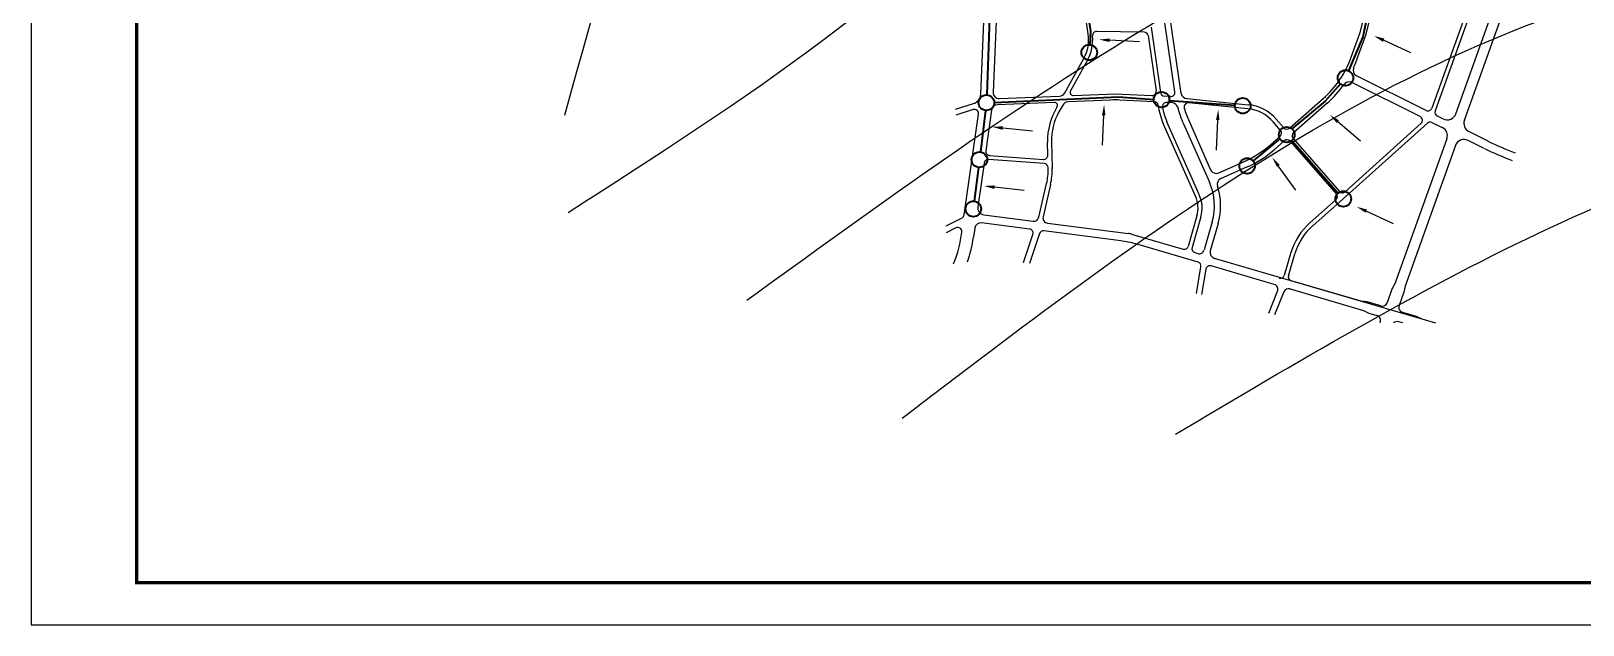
# Model space of a CAD drawing. Header units: millimetres. Extents: x 3174 to 4015, y 498 to 1092.
# Drawn here: x 3173.8 to 3541.3, y 498.1 to 638.6 of the extents above; entities that cross this region are included whole.
import ezdxf

# ---------------------------------------------------------------- set-up
doc = ezdxf.new("R2010")
doc.units = ezdxf.units.MM
doc.layers.add('dgx', color=3, linetype='Continuous')
doc.layers.add('干管', color=2, linetype='Continuous', lineweight=50)
doc.layers.add('节点', color=6, linetype='Continuous', lineweight=50)

msp = doc.modelspace()

# ---------------------------------------------------------------- linework, layer by layer
for p, q in [((3520.85, 660.39), (3506.27, 619.72)), ((3402.79, 652.44), (3401.57, 624.12)), ((3424.11, 637.92), (3421.85, 653.47)), ((3398.64, 623.64), (3399.76, 649.52)), ((3444.61, 624.24), (3441.05, 648.79)), ((3446.14, 623.85), (3442.48, 649)), ((3511.17, 619.04), (3521.29, 647.28)), ((3488.5, 638.26), (3490.45, 646.05)), ((3489.89, 637.84), (3492.07, 646.54)), ((3513.19, 617.51), (3523.57, 646.46)), ((3438.97, 639.54), (3441.21, 624.03)), ((3512.94, 641.2), (3505.47, 620.37)), ((3437.34, 638.34), (3426.11, 638.49)), ((3438.28, 637.51), (3440.17, 624.46)), ((3486.39, 632.38), (3488.5, 638.26)), ((3487.75, 631.89), (3489.89, 637.84)), ((3418.54, 623.97), (3423.03, 632.11)), ((3423.91, 631.69), (3419.9, 624.43)), ((3502.7, 618.37), (3486.51, 626.43)), ((3504.13, 619.83), (3487.63, 628.03)), ((3392.69, 620.14), (3396.92, 621.43)), ((3416.06, 621.71), (3402.59, 621.14)), ((3403.08, 622.61), (3417.33, 623.22)), ((3418.07, 621.1), (3417.17, 619.48)), ((3429.36, 622.28), (3419.28, 621.85)), ((3420.57, 623.36), (3430.48, 623.78)), ((3430.48, 623.78), (3439.16, 623.35)), ((3439.75, 621.87), (3431.58, 622.27)), ((3443.61, 623.13), (3442.12, 623.21)), ((3443.96, 621.66), (3442.71, 621.72)), ((3447.43, 622.62), (3461.97, 621.18)), ((3461.87, 620.22), (3447.88, 621.6)), ((3471.76, 615.65), (3479.75, 622.64)), ((3480.71, 621.55), (3472.71, 614.55)), ((3396.89, 620.01), (3392.75, 618.71)), ((3394.75, 595.13), (3398.14, 618.95)), ((3401.21, 619.89), (3399.84, 610.26)), ((3468.62, 617.76), (3470.39, 615.74)), ((3506.75, 618.52), (3508.15, 617.83)), ((3449.52, 599.51), (3441.85, 616.76)), ((3450.41, 599.9), (3442.73, 617.15)), ((3446.65, 616.68), (3452.8, 602.85)), ((3447.98, 617.27), (3453.08, 605.8)), ((3467.17, 611.63), (3469.57, 613.73)), ((3469.66, 615.1), (3467.89, 617.13)), ((3484.5, 598.89), (3504.42, 616.84)), ((3484.95, 600.6), (3502.92, 616.79)), ((3505.5, 616.98), (3507.95, 615.76)), ((3518.83, 612.52), (3514.26, 614.83)), ((3414.54, 609.22), (3414.46, 612.34)), ((3415.43, 612.37), (3415.58, 606.07)), ((3468.12, 610.53), (3470.53, 612.64)), ((3471.9, 612.55), (3482.86, 600.02)), ((3472.62, 613.19), (3483.57, 600.68)), ((3509.03, 613.08), (3496.74, 578.79)), ((3511.04, 611.51), (3499.12, 578.27)), ((3517.9, 610.81), (3514.06, 612.73)), ((3399.43, 607.38), (3397.96, 597.03)), ((3413.71, 607.25), (3400.46, 608.21)), ((3400.73, 609.16), (3413.5, 608.23)), ((3455, 605.06), (3461.24, 607.84)), ((3455.5, 603.7), (3461.83, 606.52)), ((3414.61, 606.04), (3414.61, 606.3)), ((3412.39, 594.54), (3414.25, 602.53)), ((3415.19, 602.31), (3413.41, 594.66)), ((3482.77, 598.66), (3476.63, 593.29)), ((3477.27, 592.56), (3484.5, 598.89)), ((3390.49, 592.51), (3394.23, 594.4)), ((3392.76, 592.03), (3390.49, 590.88)), ((3397.24, 591.99), (3396.93, 589.83)), ((3410.19, 591.77), (3398.86, 593.23)), ((3399.42, 595.11), (3411.06, 593.61)), ((3414.44, 593.18), (3433.63, 590.71)), ((3449.84, 594.89), (3447.77, 587.66)), ((3450.77, 594.62), (3448.7, 587.38)), ((3453.46, 593.45), (3451.56, 586.81)), ((3454.85, 593.05), (3453.01, 586.62)), ((3408.78, 583.86), (3410.99, 590.51)), ((3412.58, 590.68), (3410.22, 583.6)), ((3431.81, 589), (3413.62, 591.33)), ((3434.37, 590.56), (3446.57, 587)), ((3450.11, 583.95), (3435.36, 588.26)), ((3449.36, 586.19), (3450.06, 585.98)), ((3503.17, 570.48), (3454, 584.83)), ((3472.11, 586.2), (3470.54, 580.81)), ((3471.52, 580.72), (3473.04, 585.93)), ((3449.72, 576.5), (3450.79, 582.86)), ((3451.97, 582.28), (3450.96, 576.28)), ((3468.16, 578.68), (3453.2, 583.05)), ((3466.84, 571.89), (3468.94, 577.07)), ((3471.89, 577.59), (3489.27, 572.52)), ((3488.71, 574.7), (3472.18, 579.52)), ((3496.03, 577.52), (3494.88, 574.33)), ((3496.74, 578.79), (3496.03, 577.52)), ((3499.12, 578.27), (3498.87, 576.85)), ((3470.43, 576.88), (3468.24, 571.47)), ((3490.15, 574.53), (3488.71, 574.7)), ((3493.4, 573.58), (3490.15, 574.53)), ((3498.87, 576.85), (3497.72, 573.66)), ((3489.27, 572.52), (3490.59, 571.88)), ((3490.59, 571.88), (3492.45, 571.34)), ((3493.25, 569.77), (3493.17, 569.55)), ((3498.58, 569.55), (3497.57, 569.84)), ((3498.52, 572.09), (3501.78, 571.14)), ((3501.78, 571.14), (3503.08, 570.5)), ((3503.08, 570.5), (3506.35, 569.55))]:
    msp.add_line(p, q)
msp.add_lwpolyline([(3173.76, 498.13), (4014.76, 498.13), (4014.76, 1092.13), (3173.76, 1092.13)], close=True)
at = {"const_width": 0.8}
msp.add_lwpolyline([(3198.76, 508.13), (4004.76, 508.13), (4004.76, 1082.13), (3198.76, 1082.13)], close=True, dxfattribs=at)
for centre, radius, start, end in [((3415.01, 636.6), 9.2, 331.1321, 8.2648), ((3415.01, 636.6), 10.16, 331.1321, 4.7667), ((3426.1, 637.53), 0.968, 89.2002, 184.7667), ((3437.32, 637.37), 0.968, 8.2147, 89.2002), ((3464.29, 640.31), 23.47, 311.1968, 340.276), ((3488.28, 629.33), 1.45, 155.4156, 243.5578), ((3464.29, 640.31), 24.93, 335.4156, 340.276), ((3464.29, 640.31), 24.93, 311.1968, 324.8691), ((3485.86, 625.13), 1.45, 63.5578, 144.8691), ((3396.22, 623.74), 2.42, 286.8548, 357.5232), ((3402.65, 619.69), 1.45, 92.4388, 171.8943), ((3403.02, 624.06), 1.45, 177.5232, 272.4388), ((3416.09, 620.98), 0.726, 328.2191, 92.4388), ((3417.27, 624.67), 1.45, 272.4388, 331.1321), ((3419.34, 620.4), 1.45, 92.4388, 151.1321), ((3420.54, 624.08), 0.726, 151.1321, 272.4388), ((3430.39, 598.1), 24.2, 87.1857, 92.4388), ((3439.21, 624.32), 0.968, 267.1857, 8.2147), ((3439.71, 620.9), 0.968, 7.0399, 87.1857), ((3442.16, 624.17), 0.968, 188.2147, 267.1857), ((3442.66, 620.76), 0.968, 87.1857, 189.2595), ((3443.66, 624.1), 0.968, 267.1857, 8.2648), ((3443.89, 620.21), 1.45, 14.4764, 87.1857), ((3447.57, 624.06), 1.45, 188.2648, 264.3754), ((3447.78, 620.64), 0.968, 84.3754, 195.9092), ((3460.97, 611.07), 10.16, 41.1968, 84.3754), ((3397.18, 619.09), 0.968, 351.9051, 107.481), ((3429.46, 612.7), 15, 148.2191, 181.3568), ((3429.46, 612.7), 14.04, 151.1321, 181.3568), ((3455.56, 622.86), 15, 187.0399, 203.9767), ((3455.56, 622.86), 14.04, 189.2595, 203.9767), ((3469.43, 626.8), 24.93, 194.4764, 203.9767), ((3469.43, 626.8), 23.47, 195.9092, 203.9767), ((3460.97, 611.07), 9.2, 41.1968, 84.3754), ((3502.27, 617.51), 0.968, 312.029, 63.5578), ((3504.56, 620.69), 0.968, 243.5578, 340.276), ((3507.18, 619.39), 0.968, 160.276, 243.5578), ((3509.12, 619.78), 2.18, 243.5578, 340.276), ((3515.24, 616.77), 2.18, 160.276, 243.1514), ((3468.94, 614.46), 0.968, 311.1968, 41.1968), ((3471.12, 616.37), 0.968, 221.1968, 311.1968), ((3473.35, 613.83), 0.968, 131.1968, 221.1968), ((3505.06, 616.12), 0.968, 63.5578, 132.029), ((3506.98, 613.81), 2.18, 340.276, 63.5578), ((3400.8, 610.13), 0.968, 171.8943, 265.8401), ((3451.71, 629.29), 23.47, 293.9767, 311.1968), ((3451.71, 629.29), 24.93, 293.9767, 311.1968), ((3471.17, 611.91), 0.968, 41.1968, 131.1968), ((3513.09, 610.78), 2.18, 63.5578, 160.276), ((3552.57, 682.79), 79.89, 244.2824, 249.4505), ((3552.57, 682.79), 77.95, 244.2824, 249.4311), ((3400.39, 607.24), 0.968, 85.8401, 171.8943), ((3413.57, 609.2), 0.968, 265.8401, 1.3568), ((3413.64, 606.28), 0.968, 1.3568, 85.8401), ((3400.58, 605.71), 14.04, 346.886, 1.3568), ((3400.58, 605.71), 15, 346.886, 1.3568), ((3440.2, 597.24), 13.79, 344.0148, 23.9767), ((3454.41, 606.39), 1.45, 203.9767, 293.9767), ((3456.09, 602.37), 1.45, 113.9767, 197.8784), ((3443.33, 596.75), 6.78, 344.0148, 23.9767), ((3443.33, 596.75), 7.74, 344.0148, 23.9767), ((3440.2, 597.24), 15.25, 344.0148, 17.8784), ((3482.13, 599.39), 0.968, 311.1968, 41.1968), ((3484.3, 601.31), 0.968, 221.1968, 312.029), ((3399.63, 596.79), 1.69, 171.8943, 262.68), ((3399.63, 596.79), 1.69, 171.8943, 262.68), ((3393.2, 591.17), 0.968, 353.6005, 116.8734), ((3393.79, 595.27), 0.968, 296.8734, 351.9051), ((3398.68, 591.79), 1.45, 82.68, 171.8943), ((3410.07, 590.81), 0.968, 341.5995, 82.68), ((3411.21, 594.81), 1.21, 262.68, 346.886), ((3414.59, 594.38), 1.21, 166.886, 262.68), ((3486.52, 582), 15, 131.1968, 163.7268), ((3486.52, 582), 14.04, 131.1968, 163.7268), ((3366.74, 594.13), 27.59, 337.4898, 353.6005), ((3366.74, 594.13), 30.49, 340.6353, 351.8943), ((3413.49, 590.37), 0.968, 82.68, 161.5995), ((3428.85, 565.95), 23.23, 73.7268, 82.6801), ((3433.02, 585.91), 4.84, 73.7268, 82.68), ((3446.84, 587.93), 0.968, 253.7268, 344.0148), ((3449.63, 587.11), 0.968, 164.0148, 253.7268), ((3450.39, 587.14), 1.21, 253.7268, 344.0148), ((3454.41, 586.22), 1.45, 164.0148, 253.7268), ((3449.84, 583.02), 0.968, 350.3842, 73.7268), ((3452.93, 582.12), 0.968, 73.7268, 170.3842), ((3469.61, 581.08), 0.968, 253.7268, 343.7268), ((3472.45, 580.45), 0.968, 163.7268, 253.7268), ((3467.82, 577.52), 1.21, 337.9477, 73.7268), ((3471.55, 576.43), 1.21, 73.7268, 157.9477), ((3493.74, 574.74), 1.21, 253.7268, 340.276), ((3498.86, 573.25), 1.21, 160.276, 253.7268), ((3492.11, 570.18), 1.21, 340.276, 73.7268), ((3497.23, 568.68), 1.21, 73.7268, 134.3087)]:
    msp.add_arc(centre, radius, start, end)
at = {"layer": 'dgx', "color": 1, "lineweight": 50}
msp.add_line((3505.06, 618.25), (3505.06, 618.25), dxfattribs=at)
at = {"layer": 'dgx'}
for points in [[(3300.19, 618.71), (3370.04, 751.16), (3483.55, 778.12), (3570.07, 824.92), (3741.53, 902.64), (3757.4, 920.09)], [(3300.99, 595.71), (3416.88, 686.92), (3472.44, 740.85), (3569.28, 747.19), (3684.38, 800.33), (3803.44, 864.57)], [(3343.23, 574.94), (3528.55, 682.74), (3646.6, 716.98), (3769.73, 793.08), (3823.04, 833.66)], [(3380.04, 547.03), (3553.94, 648.5), (3740.53, 682.74), (3825.58, 748.69), (3838.27, 770.25)], [(3444.77, 543.23), (3619.94, 619.33), (3795.11, 629.47), (3870.01, 678.93), (3877.62, 694.15)]]:
    msp.add_spline(points, degree=3, dxfattribs=at)
at = {"layer": '干管', "color": 2, "linetype": 'ByBlock', "lineweight": 40}
for p, q in [((3422.49, 653.07), (3424.65, 638.54)), ((3424.65, 638.54), (3424.46, 635.36)), ((3401.84, 621.73), (3431.24, 623.02)), ((3431.24, 623.02), (3439.64, 622.42)), ((3443.3, 622.16), (3458.87, 621.05))]:
    msp.add_line(p, q, dxfattribs=at)
at = {"layer": '干管', "color": 5, "linetype": 'ByBlock', "lineweight": 40}
for p, q in [((3491.41, 648.02), (3489.15, 637.26)), ((3489.15, 637.26), (3485.73, 629.2)), ((3480.24, 622.01), (3472.33, 615.47)), ((3469.54, 613.15), (3463.15, 607.87))]:
    msp.add_line(p, q, dxfattribs=at)
at = {"layer": '干管', "color": 1, "linetype": 'ByBlock', "lineweight": -3}
for p, q in [((3436.24, 636.02), (3429.17, 636.43)), ((3500.49, 633.46), (3494.06, 636.42)), ((3427.49, 611.6), (3427.77, 618.68)), ((3454.5, 610.46), (3454.78, 617.54)), ((3410.9, 614.9), (3403.86, 615.66)), ((3488.59, 612.55), (3483.21, 617.16)), ((3473.27, 600.98), (3469.12, 606.72)), ((3408.92, 600.86), (3401.89, 601.67)), ((3496.39, 593.03), (3489.95, 596))]:
    msp.add_line(p, q, dxfattribs=at)
at = {"layer": '干管', "color": 241, "linetype": 'ByBlock', "lineweight": 40}
msp.add_line((3483.81, 626.12), (3480.24, 622.01), dxfattribs=at)
at = {"layer": '干管', "color": 5, "linetype": 'ByBlock', "lineweight": 40}
for points in [[(3401.13, 653.41), (3400.07, 623.49)], [(3399.78, 619.83), (3398.56, 609.99)], [(3398.11, 606.35), (3397.12, 598.34)]]:
    msp.add_lwpolyline(points, dxfattribs=at)
at = {"layer": '干管', "color": 2, "linetype": 'ByBlock', "lineweight": 40}
msp.add_lwpolyline([(3472.33, 612.71), (3483.29, 600.27)], dxfattribs=at)
at = {"layer": '干管', "color": 1, "linetype": 'ByBlock', "lineweight": -3}
for points in [[(3429.14, 636.01), (3429.19, 636.84), (3426.67, 636.57)], [(3493.89, 636.04), (3494.23, 636.8), (3491.79, 637.46)], [(3427.36, 618.69), (3428.19, 618.66), (3427.87, 621.18)], [(3454.37, 617.55), (3455.2, 617.52), (3454.88, 620.03)], [(3482.94, 616.85), (3483.48, 617.48), (3481.32, 618.79)], [(3403.81, 615.24), (3403.9, 616.07), (3401.37, 615.93)], [(3468.78, 606.47), (3469.46, 606.96), (3467.66, 608.74)], [(3401.84, 601.25), (3401.93, 602.08), (3399.4, 601.95)], [(3489.78, 595.62), (3490.13, 596.37), (3487.68, 597.04)]]:
    msp.add_solid(points, dxfattribs=at)
at = {"layer": '节点', "color": 3, "linetype": 'ByBlock', "lineweight": 35}
for centre in [(3424.35, 633.53), (3485.02, 627.51), (3400, 621.65), (3441.47, 622.37), (3460.7, 620.92), (3471.12, 614.09), (3398.34, 608.17), (3461.74, 606.7), (3484.5, 598.89), (3396.9, 596.52)]:
    msp.add_circle(centre, 1.84, dxfattribs=at)

doc.saveas('drawing.dxf')
